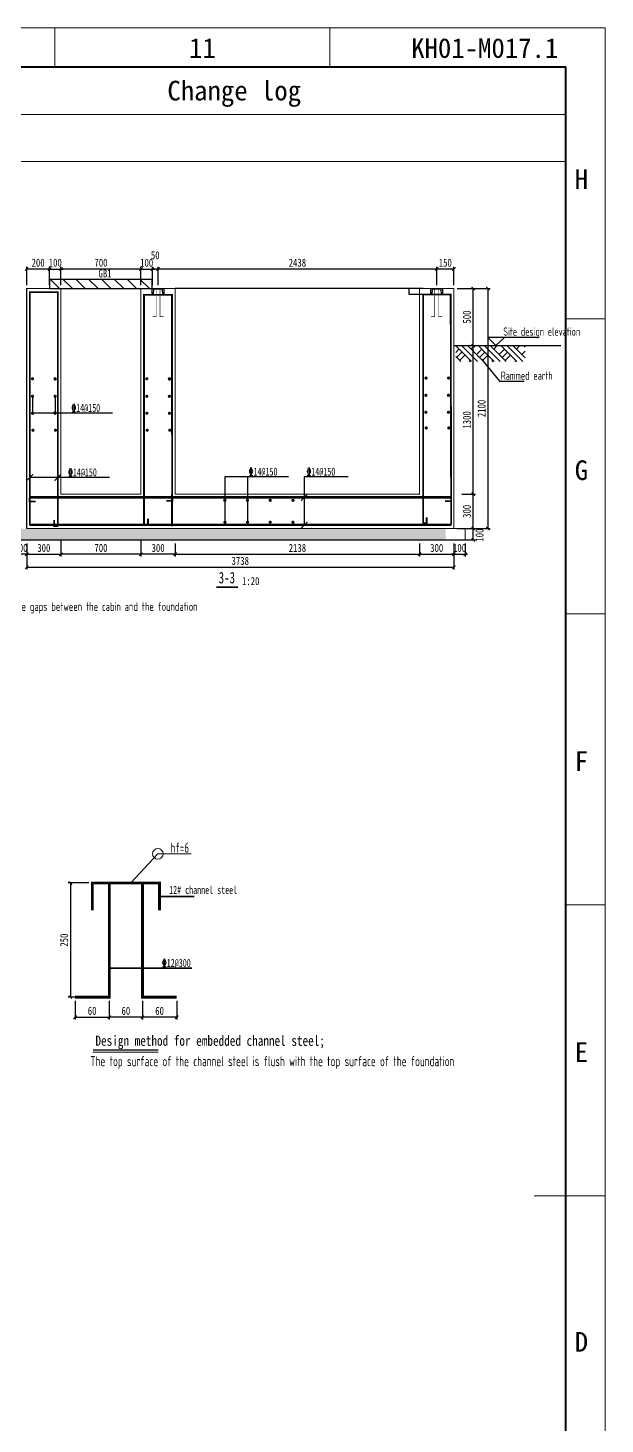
# Model space of a CAD drawing. Header units: millimetres. Extents: x 32496 to 166256, y 3504 to 23939.
# Drawn here: x 114146 to 119196, y 11725 to 23939 of the extents above; entities that cross this region are included whole.
import ezdxf
from ezdxf.enums import TextEntityAlignment as Align

# ---------------------------------------------------------------- set-up
doc = ezdxf.new("R2010")
doc.units = ezdxf.units.MM
doc.header["$PDSIZE"] = -5
doc.layers.get('0').update_dxf_attribs({"lineweight": 35})
doc.layers.get('Defpoints').update_dxf_attribs({"lineweight": 18})
for name, color, linetype, lineweight in [('01', 7, 'Continuous', 35), ('_0', 7, 'Continuous', 20), ('FORM', 7, 'Continuous', 18), ('Text', 7, 'Continuous', 15), ('尺寸标注', 7, 'Continuous', 18)]:
    doc.layers.add(name, color=color, linetype=linetype, lineweight=lineweight)
for name, color, linetype in [('PUB_DIM', 3, 'Continuous'), ('PUB_TEXT', 7, 'Continuous'), ('SIGN', 7, 'Continuous'), ('图名', 253, 'Continuous')]:
    doc.layers.add(name, color=color, linetype=linetype)
doc.styles.add('HZ', font='', dxfattribs={"width": 0.7})
doc.styles.add('HZ5(标注-说明)', font='tssdeng.shx', dxfattribs={"width": 0.7, "bigfont": 'tssdchn.shx'})
doc.styles.add('KEHUA', font='仿宋_GB2312.ttf')
doc.styles.add('TSSD_Dimension', font='tssdeng.shx', dxfattribs={"width": 0.7, "bigfont": 'hztxt.shx'})
doc.styles.add('新宋体样式', font='simsun.ttc', dxfattribs={"width": 0.8})
doc.styles.add('汉字', font='simsun.ttc', dxfattribs={"width": 0.7})
doc.styles.get('HZ').set_extended_font_data('宋体')
doc.dimstyles.new('1', dxfattribs={"dimscale": 20, "dimtxt": 3.5, "dimasz": 1, "dimexe": 1, "dimexo": 1.5, "dimgap": 1, "dimtad": 1, "dimdec": 0, "dimzin": 0, "dimdsep": 46, "dimtxsty": '汉字', "dimblk": 'ARCHTICK', "dimcen": 0.09, "dimclrd": 3, "dimclre": 3, "dimclrt": 256, "dimadec": 0, "dimazin": 0, "dimtfac": 1, "dimtdec": 0, "dimtix": 1, "dimtmove": 2, "dimatfit": 2, "dimfxl": 1, "dimtolj": 1, "dimtzin": 0, "dimarcsym": 0})
doc.dimstyles.new('20', dxfattribs={"dimtxt": 3.5, "dimasz": 1, "dimexe": 1, "dimexo": 1, "dimgap": 1, "dimtad": 1, "dimdec": 0, "dimlfac": 20, "dimzin": 0, "dimdsep": 46, "dimtxsty": 'TSSD_Dimension', "dimblk": 'ARCHTICK', "dimcen": 0.09, "dimclrd": 3, "dimclre": 3, "dimclrt": 7, "dimadec": 0, "dimazin": 0, "dimtfac": 1, "dimtdec": 0, "dimtix": 1, "dimtmove": 2, "dimatfit": 2, "dimfxl": 1, "dimtolj": 1, "dimtzin": 0, "dimarcsym": 0})

# ---------------------------------------------------------------- blocks, each defined once
blk = doc.blocks.new('KH01-M017S_1_46')
at = {"layer": 'FORM', "color": 4}
for p, q in [((350, 297), (350, 292)), ((385, 297), (385, 292)), ((420, 260), (415, 260)), ((420, 222.5), (415, 222.5)), ((420, 185.5), (415, 185.5)), ((420, 148.5), (411, 148.5))]:
    blk.add_line(p, q, dxfattribs=at)
at = {"layer": 'FORM', "color": 8}
for p, q in [((415, 286), (315, 286)), ((415, 280), (315, 280))]:
    blk.add_line(p, q, dxfattribs=at)
at = {"layer": 'FORM', "color": 6}
blk.add_lwpolyline([(0, 297), (420, 297), (420, 0), (0, 0)], close=True, dxfattribs=at)
at = {"layer": 'FORM', "color": 8, "lineweight": 40}
blk.add_lwpolyline([(5, 5), (415, 5), (415, 292), (5, 292)], close=True, dxfattribs=at)
at = {"layer": 'FORM', "color": 4, "style": 'KEHUA'}
for s, p in [('11', (367.09, 293.19)), ('KH01-M017.1', (395.34, 293.19)), ('H', (416.14, 276.52)), ('G', (416.14, 239.52)), ('F', (416.14, 202.52)), ('E', (416.14, 165.52)), ('D', (416.14, 128.69))]:
    blk.add_text(s, height=2.5, dxfattribs=at).set_placement(p)
at = {"layer": 'FORM', "color": 8, "style": 'KEHUA'}
blk.add_text('Change log', height=2.5, dxfattribs=at).set_placement((364.33, 287.78))
at = {"layer": 'FORM', "color": 4, "style": 'KEHUA'}
for tag, p in [('设计者', (369.07, 43.93)), ('工程名称', (299.91, 37.59)), ('审核者', (369.07, 37.93)), ('标准化', (369.07, 31.93)), ('批准者', (369.07, 25.93))]:
    blk.add_attdef(tag, text='', height=2.5, dxfattribs=at).set_placement(p, align=Align.MIDDLE_LEFT)
for tag, p in [('图纸名称', (299.91, 30.82)), ('产品型号', (299.91, 24.82)), ('版本', (299.91, 18.64)), ('页码', (299.91, 12.64))]:
    blk.add_attdef(tag, p, '', height=2.5, dxfattribs=at)
blk = doc.blocks.new('_ArchTick')
at = {"color": 0, "linetype": 'ByBlock'}
blk.add_lwpolyline([(-0.71, -0.71, 0.5, 0.5, 0), (0.71, 0.71, 0.5, 0.5, 0)], format="xyseb", dxfattribs=at)
blk = doc.blocks.new('*D5729')
at = {"color": 3, "lineweight": -2}
for p, q in [((114035, 19430), (114035, 19315)), ((114135, 19430), (114135, 19315)), ((114035, 19335), (114015, 19335)), ((114135, 19335), (114035, 19335)), ((114135, 19335), (114155, 19335))]:
    blk.add_line(p, q, dxfattribs=at)
at = {"layer": 'Defpoints', "color": 0}
for p in [(114035, 19460), (114135, 19460), (114035, 19335)]:
    blk.add_point(p, dxfattribs=at)
at = {"color": 3, "linetype": 'ByBlock', "lineweight": -2, "xscale": 20, "yscale": 20, "zscale": 20}
blk.add_blockref('_ArchTick', (114035, 19335), dxfattribs=at)
at = {"color": 3, "linetype": 'ByBlock', "lineweight": -2, "xscale": 20, "yscale": 20, "zscale": 20, "rotation": 180}
blk.add_blockref('_ArchTick', (114135, 19335), dxfattribs=at)
at = {"insert": (114085, 19390), "char_height": 70, "attachment_point": 5, "style": '新宋体样式'}
blk.add_mtext('\\A1;100', dxfattribs=at)
blk = doc.blocks.new('*D5730')
at = {"color": 3, "lineweight": -2}
for p, q in [((114135, 19430), (114135, 19315)), ((114435, 19451), (114435, 19315)), ((114135, 19335), (114435, 19335))]:
    blk.add_line(p, q, dxfattribs=at)
at = {"layer": 'Defpoints', "color": 0}
for p in [(114135, 19460), (114435, 19481), (114435, 19335)]:
    blk.add_point(p, dxfattribs=at)
at = {"color": 3, "linetype": 'ByBlock', "lineweight": -2, "xscale": 20, "yscale": 20, "zscale": 20, "rotation": 180}
blk.add_blockref('_ArchTick', (114135, 19335), dxfattribs=at)
at = {"color": 3, "linetype": 'ByBlock', "lineweight": -2, "xscale": 20, "yscale": 20, "zscale": 20}
blk.add_blockref('_ArchTick', (114435, 19335), dxfattribs=at)
at = {"insert": (114285, 19390), "char_height": 70, "attachment_point": 5, "style": '新宋体样式'}
blk.add_mtext('\\A1;300', dxfattribs=at)
blk = doc.blocks.new('*D5731')
at = {"color": 3, "lineweight": -2}
for p, q in [((114435, 19430), (114435, 19315)), ((115135, 19430), (115135, 19315)), ((115135, 19335), (114435, 19335))]:
    blk.add_line(p, q, dxfattribs=at)
at = {"layer": 'Defpoints', "color": 0}
for p in [(114435, 19460), (115135, 19460), (114435, 19335)]:
    blk.add_point(p, dxfattribs=at)
at = {"color": 3, "linetype": 'ByBlock', "lineweight": -2, "xscale": 20, "yscale": 20, "zscale": 20, "rotation": 180}
blk.add_blockref('_ArchTick', (114435, 19335), dxfattribs=at)
at = {"color": 3, "linetype": 'ByBlock', "lineweight": -2, "xscale": 20, "yscale": 20, "zscale": 20}
blk.add_blockref('_ArchTick', (115135, 19335), dxfattribs=at)
at = {"insert": (114785, 19390), "char_height": 70, "attachment_point": 5, "style": '新宋体样式'}
blk.add_mtext('\\A1;700', dxfattribs=at)
blk = doc.blocks.new('*D5732')
at = {"color": 3, "lineweight": -2}
for p, q in [((115135, 19451), (115135, 19315)), ((115435, 19430), (115435, 19315)), ((115435, 19335), (115135, 19335))]:
    blk.add_line(p, q, dxfattribs=at)
at = {"layer": 'Defpoints', "color": 0}
for p in [(115135, 19481), (115435, 19460), (115135, 19335)]:
    blk.add_point(p, dxfattribs=at)
at = {"color": 3, "linetype": 'ByBlock', "lineweight": -2, "xscale": 20, "yscale": 20, "zscale": 20, "rotation": 180}
blk.add_blockref('_ArchTick', (115135, 19335), dxfattribs=at)
at = {"color": 3, "linetype": 'ByBlock', "lineweight": -2, "xscale": 20, "yscale": 20, "zscale": 20}
blk.add_blockref('_ArchTick', (115435, 19335), dxfattribs=at)
at = {"insert": (115285, 19390), "char_height": 70, "attachment_point": 5, "style": '新宋体样式'}
blk.add_mtext('\\A1;300', dxfattribs=at)
blk = doc.blocks.new('*D5733')
at = {"color": 3, "lineweight": -2}
for p, q in [((115435, 19430), (115435, 19315)), ((117573, 19430), (117573, 19315)), ((115435, 19335), (117573, 19335))]:
    blk.add_line(p, q, dxfattribs=at)
at = {"layer": 'Defpoints', "color": 0}
for p in [(115435, 19460), (117573, 19460), (117573, 19335)]:
    blk.add_point(p, dxfattribs=at)
at = {"color": 3, "linetype": 'ByBlock', "lineweight": -2, "xscale": 20, "yscale": 20, "zscale": 20, "rotation": 180}
blk.add_blockref('_ArchTick', (115435, 19335), dxfattribs=at)
at = {"color": 3, "linetype": 'ByBlock', "lineweight": -2, "xscale": 20, "yscale": 20, "zscale": 20}
blk.add_blockref('_ArchTick', (117573, 19335), dxfattribs=at)
at = {"insert": (116504, 19390), "char_height": 70, "attachment_point": 5, "style": '新宋体样式'}
blk.add_mtext('\\A1;2138', dxfattribs=at)
blk = doc.blocks.new('*D5734')
at = {"color": 3, "lineweight": -2}
for p, q in [((117573, 19430), (117573, 19315)), ((117873, 19430), (117873, 19315)), ((117573, 19335), (117873, 19335))]:
    blk.add_line(p, q, dxfattribs=at)
at = {"layer": 'Defpoints', "color": 0}
for p in [(117573, 19460), (117873, 19460), (117873, 19335)]:
    blk.add_point(p, dxfattribs=at)
at = {"color": 3, "linetype": 'ByBlock', "lineweight": -2, "xscale": 20, "yscale": 20, "zscale": 20, "rotation": 180}
blk.add_blockref('_ArchTick', (117573, 19335), dxfattribs=at)
at = {"color": 3, "linetype": 'ByBlock', "lineweight": -2, "xscale": 20, "yscale": 20, "zscale": 20}
blk.add_blockref('_ArchTick', (117873, 19335), dxfattribs=at)
at = {"insert": (117723, 19390), "char_height": 70, "attachment_point": 5, "style": '新宋体样式'}
blk.add_mtext('\\A1;300', dxfattribs=at)
blk = doc.blocks.new('*D5735')
at = {"color": 3, "lineweight": -2}
for p, q in [((117873, 19430), (117873, 19315)), ((117973, 19430), (117973, 19315)), ((117873, 19335), (117853, 19335)), ((117873, 19335), (117973, 19335)), ((117973, 19335), (117993, 19335))]:
    blk.add_line(p, q, dxfattribs=at)
at = {"layer": 'Defpoints', "color": 0}
for p in [(117873, 19460), (117973, 19460), (117973, 19335)]:
    blk.add_point(p, dxfattribs=at)
at = {"color": 3, "linetype": 'ByBlock', "lineweight": -2, "xscale": 20, "yscale": 20, "zscale": 20}
blk.add_blockref('_ArchTick', (117873, 19335), dxfattribs=at)
at = {"color": 3, "linetype": 'ByBlock', "lineweight": -2, "xscale": 20, "yscale": 20, "zscale": 20, "rotation": 180}
blk.add_blockref('_ArchTick', (117973, 19335), dxfattribs=at)
at = {"insert": (117923, 19390), "char_height": 70, "attachment_point": 5, "style": '新宋体样式'}
blk.add_mtext('\\A1;100', dxfattribs=at)
blk = doc.blocks.new('*D5736')
at = {"color": 3, "lineweight": -2}
for p, q in [((114135, 19430), (114135, 19202)), ((117873, 19430), (117873, 19202)), ((114135, 19222), (117873, 19222))]:
    blk.add_line(p, q, dxfattribs=at)
at = {"layer": 'Defpoints', "color": 0}
for p in [(114135, 19460), (117873, 19460), (117873, 19222)]:
    blk.add_point(p, dxfattribs=at)
at = {"color": 3, "linetype": 'ByBlock', "lineweight": -2, "xscale": 20, "yscale": 20, "zscale": 20, "rotation": 180}
blk.add_blockref('_ArchTick', (114135, 19222), dxfattribs=at)
at = {"color": 3, "linetype": 'ByBlock', "lineweight": -2, "xscale": 20, "yscale": 20, "zscale": 20}
blk.add_blockref('_ArchTick', (117873, 19222), dxfattribs=at)
at = {"insert": (116004, 19277), "char_height": 70, "attachment_point": 5, "style": '新宋体样式'}
blk.add_mtext('\\A1;3738', dxfattribs=at)
blk = doc.blocks.new('*D5737')
at = {"color": 3, "lineweight": -2}
for p, q in [((117943, 19560), (118062, 19560)), ((118042, 19460), (118042, 19560)), ((117943, 19460), (118062, 19460))]:
    blk.add_line(p, q, dxfattribs=at)
at = {"layer": 'Defpoints', "color": 0}
for p in [(117913, 19560), (118042, 19560), (117913, 19460)]:
    blk.add_point(p, dxfattribs=at)
at = {"color": 3, "linetype": 'ByBlock', "lineweight": -2, "xscale": 20, "yscale": 20, "zscale": 20}
for p, rotation in [((118042, 19560), 90), ((118042, 19460), 270)]:
    blk.add_blockref('_ArchTick', p, dxfattribs=dict(at, rotation=rotation))
at = {"insert": (118098, 19502), "char_height": 70, "attachment_point": 5, "rotation": 90, "style": '新宋体样式'}
blk.add_mtext('\\A1;100', dxfattribs=at)
blk = doc.blocks.new('*D5738')
at = {"color": 3, "lineweight": -2}
for p, q in [((117943, 19860), (118062, 19860)), ((118042, 19560), (118042, 19860)), ((117943, 19560), (118062, 19560))]:
    blk.add_line(p, q, dxfattribs=at)
at = {"layer": 'Defpoints', "color": 0}
for p in [(117913, 19860), (118042, 19860), (117913, 19560)]:
    blk.add_point(p, dxfattribs=at)
at = {"color": 3, "linetype": 'ByBlock', "lineweight": -2, "xscale": 20, "yscale": 20, "zscale": 20}
for p, rotation in [((118042, 19860), 90), ((118042, 19560), 270)]:
    blk.add_blockref('_ArchTick', p, dxfattribs=dict(at, rotation=rotation))
at = {"insert": (117987, 19710), "char_height": 70, "attachment_point": 5, "rotation": 90, "style": '新宋体样式'}
blk.add_mtext('\\A1;300', dxfattribs=at)
blk = doc.blocks.new('*D5739')
at = {"color": 3, "lineweight": -2}
for p, q in [((117943, 21160), (118062, 21160)), ((118042, 19860), (118042, 21160)), ((117943, 19860), (118062, 19860))]:
    blk.add_line(p, q, dxfattribs=at)
at = {"layer": 'Defpoints', "color": 0}
for p in [(117913, 21160), (118042, 21160), (117913, 19860)]:
    blk.add_point(p, dxfattribs=at)
at = {"color": 3, "linetype": 'ByBlock', "lineweight": -2, "xscale": 20, "yscale": 20, "zscale": 20}
for p, rotation in [((118042, 21160), 90), ((118042, 19860), 270)]:
    blk.add_blockref('_ArchTick', p, dxfattribs=dict(at, rotation=rotation))
at = {"insert": (117987, 20510), "char_height": 70, "attachment_point": 5, "rotation": 90, "style": '新宋体样式'}
blk.add_mtext('\\A1;1300', dxfattribs=at)
blk = doc.blocks.new('*D5740')
at = {"color": 3, "lineweight": -2}
for p, q in [((117943, 21660), (118062, 21660)), ((118042, 21160), (118042, 21660)), ((117943, 21160), (118062, 21160))]:
    blk.add_line(p, q, dxfattribs=at)
at = {"layer": 'Defpoints', "color": 0}
for p in [(117913, 21660), (118042, 21660), (117913, 21160)]:
    blk.add_point(p, dxfattribs=at)
at = {"color": 3, "linetype": 'ByBlock', "lineweight": -2, "xscale": 20, "yscale": 20, "zscale": 20}
for p, rotation in [((118042, 21660), 90), ((118042, 21160), 270)]:
    blk.add_blockref('_ArchTick', p, dxfattribs=dict(at, rotation=rotation))
at = {"insert": (117987, 21410), "char_height": 70, "attachment_point": 5, "rotation": 90, "style": '新宋体样式'}
blk.add_mtext('\\A1;500', dxfattribs=at)
blk = doc.blocks.new('*D5745')
at = {"color": 3, "lineweight": -2}
for p, q in [((117723, 21690), (117723, 21850)), ((117873, 21830), (117723, 21830)), ((117873, 21690), (117873, 21850))]:
    blk.add_line(p, q, dxfattribs=at)
at = {"layer": 'Defpoints', "color": 0}
for p in [(117723, 21830), (117723, 21660), (117873, 21660)]:
    blk.add_point(p, dxfattribs=at)
at = {"color": 3, "linetype": 'ByBlock', "lineweight": -2, "xscale": 20, "yscale": 20, "zscale": 20, "rotation": 180}
blk.add_blockref('_ArchTick', (117723, 21830), dxfattribs=at)
at = {"color": 3, "linetype": 'ByBlock', "lineweight": -2, "xscale": 20, "yscale": 20, "zscale": 20}
blk.add_blockref('_ArchTick', (117873, 21830), dxfattribs=at)
at = {"insert": (117798, 21885), "char_height": 70, "attachment_point": 5, "style": '新宋体样式'}
blk.add_mtext('\\A1;150', dxfattribs=at)
blk = doc.blocks.new('*D5746')
at = {"color": 3, "lineweight": -2}
for p, q in [((115285, 21690), (115285, 21850)), ((117723, 21830), (115285, 21830)), ((117723, 21690), (117723, 21850))]:
    blk.add_line(p, q, dxfattribs=at)
at = {"layer": 'Defpoints', "color": 0}
for p in [(115285, 21830), (115285, 21660), (117723, 21660)]:
    blk.add_point(p, dxfattribs=at)
at = {"color": 3, "linetype": 'ByBlock', "lineweight": -2, "xscale": 20, "yscale": 20, "zscale": 20, "rotation": 180}
blk.add_blockref('_ArchTick', (115285, 21830), dxfattribs=at)
at = {"color": 3, "linetype": 'ByBlock', "lineweight": -2, "xscale": 20, "yscale": 20, "zscale": 20}
blk.add_blockref('_ArchTick', (117723, 21830), dxfattribs=at)
at = {"insert": (116504, 21885), "char_height": 70, "attachment_point": 5, "style": '新宋体样式'}
blk.add_mtext('\\A1;2438', dxfattribs=at)
blk = doc.blocks.new('*D5747')
at = {"color": 3, "lineweight": -2}
for p, q in [((115235, 21690), (115235, 21850)), ((115285, 21830), (115235, 21830)), ((115285, 21690), (115285, 21850))]:
    blk.add_line(p, q, dxfattribs=at)
at = {"layer": 'Defpoints', "color": 0}
for p in [(115235, 21830), (115235, 21660), (115285, 21660)]:
    blk.add_point(p, dxfattribs=at)
at = {"color": 3, "linetype": 'ByBlock', "lineweight": -2, "xscale": 20, "yscale": 20, "zscale": 20, "rotation": 180}
blk.add_blockref('_ArchTick', (115235, 21830), dxfattribs=at)
at = {"color": 3, "linetype": 'ByBlock', "lineweight": -2, "xscale": 20, "yscale": 20, "zscale": 20}
blk.add_blockref('_ArchTick', (115285, 21830), dxfattribs=at)
at = {"insert": (115260, 21950), "char_height": 70, "attachment_point": 5, "style": '新宋体样式'}
blk.add_mtext('\\A1;50', dxfattribs=at)
blk = doc.blocks.new('*D5748')
at = {"color": 3, "lineweight": -2}
for p, q in [((114435, 21690), (114435, 21850)), ((115135, 21830), (114435, 21830)), ((115135, 21690), (115135, 21850))]:
    blk.add_line(p, q, dxfattribs=at)
at = {"layer": 'Defpoints', "color": 0}
for p in [(114435, 21830), (114435, 21660), (115135, 21660)]:
    blk.add_point(p, dxfattribs=at)
at = {"color": 3, "linetype": 'ByBlock', "lineweight": -2, "xscale": 20, "yscale": 20, "zscale": 20, "rotation": 180}
blk.add_blockref('_ArchTick', (114435, 21830), dxfattribs=at)
at = {"color": 3, "linetype": 'ByBlock', "lineweight": -2, "xscale": 20, "yscale": 20, "zscale": 20}
blk.add_blockref('_ArchTick', (115135, 21830), dxfattribs=at)
at = {"insert": (114785, 21885), "char_height": 70, "attachment_point": 5, "style": '新宋体样式'}
blk.add_mtext('\\A1;700', dxfattribs=at)
blk = doc.blocks.new('*D5749')
at = {"color": 3, "lineweight": -2}
for p, q in [((114135, 21690), (114135, 21850)), ((114335, 21830), (114135, 21830)), ((114335, 21690), (114335, 21850))]:
    blk.add_line(p, q, dxfattribs=at)
at = {"layer": 'Defpoints', "color": 0}
for p in [(114135, 21830), (114135, 21660), (114335, 21660)]:
    blk.add_point(p, dxfattribs=at)
at = {"color": 3, "linetype": 'ByBlock', "lineweight": -2, "xscale": 20, "yscale": 20, "zscale": 20, "rotation": 180}
blk.add_blockref('_ArchTick', (114135, 21830), dxfattribs=at)
at = {"color": 3, "linetype": 'ByBlock', "lineweight": -2, "xscale": 20, "yscale": 20, "zscale": 20}
blk.add_blockref('_ArchTick', (114335, 21830), dxfattribs=at)
at = {"insert": (114235, 21885), "char_height": 70, "attachment_point": 5, "style": '新宋体样式'}
blk.add_mtext('\\A1;200', dxfattribs=at)
blk = doc.blocks.new('*D5751')
at = {"color": 3, "lineweight": -2}
for p, q in [((117903, 21660), (118191, 21660)), ((118171, 21660), (118171, 19560)), ((117903, 19560), (118191, 19560))]:
    blk.add_line(p, q, dxfattribs=at)
at = {"layer": 'Defpoints', "color": 0}
for p in [(117873, 21660), (117873, 19560), (118171, 19560)]:
    blk.add_point(p, dxfattribs=at)
at = {"color": 3, "linetype": 'ByBlock', "lineweight": -2, "xscale": 20, "yscale": 20, "zscale": 20}
for p, rotation in [((118171, 21660), 90), ((118171, 19560), 270)]:
    blk.add_blockref('_ArchTick', p, dxfattribs=dict(at, rotation=rotation))
at = {"insert": (118116, 20610), "char_height": 70, "attachment_point": 5, "rotation": 90, "style": '新宋体样式'}
blk.add_mtext('\\A1;2100', dxfattribs=at)
blk = doc.blocks.new('*D5752')
at = {"color": 3, "lineweight": -2}
for p, q in [((114335, 21830), (114315, 21830)), ((114335, 21690), (114335, 21850)), ((114335, 21830), (114435, 21830)), ((114435, 21690), (114435, 21850)), ((114435, 21830), (114455, 21830))]:
    blk.add_line(p, q, dxfattribs=at)
at = {"layer": 'Defpoints', "color": 0}
for p in [(114435, 21830), (114335, 21660), (114435, 21660)]:
    blk.add_point(p, dxfattribs=at)
at = {"color": 3, "linetype": 'ByBlock', "lineweight": -2, "xscale": 20, "yscale": 20, "zscale": 20}
blk.add_blockref('_ArchTick', (114335, 21830), dxfattribs=at)
at = {"color": 3, "linetype": 'ByBlock', "lineweight": -2, "xscale": 20, "yscale": 20, "zscale": 20, "rotation": 180}
blk.add_blockref('_ArchTick', (114435, 21830), dxfattribs=at)
at = {"insert": (114385, 21885), "char_height": 70, "attachment_point": 5, "style": '新宋体样式'}
blk.add_mtext('\\A1;100', dxfattribs=at)
blk = doc.blocks.new('*D5753')
at = {"color": 3, "lineweight": -2}
for p, q in [((115135, 21830), (115115, 21830)), ((115135, 21690), (115135, 21850)), ((115135, 21830), (115235, 21830)), ((115235, 21690), (115235, 21850)), ((115235, 21830), (115255, 21830))]:
    blk.add_line(p, q, dxfattribs=at)
at = {"layer": 'Defpoints', "color": 0}
for p in [(115235, 21830), (115135, 21660), (115235, 21660)]:
    blk.add_point(p, dxfattribs=at)
at = {"color": 3, "linetype": 'ByBlock', "lineweight": -2, "xscale": 20, "yscale": 20, "zscale": 20}
blk.add_blockref('_ArchTick', (115135, 21830), dxfattribs=at)
at = {"color": 3, "linetype": 'ByBlock', "lineweight": -2, "xscale": 20, "yscale": 20, "zscale": 20, "rotation": 180}
blk.add_blockref('_ArchTick', (115235, 21830), dxfattribs=at)
at = {"insert": (115185, 21885), "char_height": 70, "attachment_point": 5, "style": '新宋体样式'}
blk.add_mtext('\\A1;100', dxfattribs=at)
blk = doc.blocks.new('*D5778')
at = {"color": 3, "lineweight": -2}
for p, q in [((117604, 21660), (117482, 21660)), ((117483, 21607), (117483, 21660)), ((117604, 21607), (117482, 21607))]:
    blk.add_line(p, q, dxfattribs=at)
at = {"layer": 'Defpoints', "color": 0}
for p in [(117483, 21660), (117605, 21660), (117605, 21607)]:
    blk.add_point(p, dxfattribs=at)
at = {"color": 3, "linetype": 'ByBlock', "lineweight": -2}
for p, rotation in [((117483, 21660), 90), ((117483, 21607), 270)]:
    blk.add_blockref('_ArchTick', p, dxfattribs=dict(at, rotation=rotation))
at = {"color": 7, "insert": (117481, 21634), "char_height": 3.5, "attachment_point": 5, "rotation": 90, "style": '新宋体样式'}
blk.add_mtext('\\A1;60', dxfattribs=at)
blk = doc.blocks.new('*D5803')
at = {"layer": '01', "color": 3, "lineweight": -2}
for p, q in [((114679, 16459), (114498, 16459)), ((114518, 16459), (114518, 15459)), ((114679, 15459), (114498, 15459))]:
    blk.add_line(p, q, dxfattribs=at)
at = {"layer": 'Defpoints', "color": 0}
for p in [(114709, 16459), (114518, 15459), (114709, 15459)]:
    blk.add_point(p, dxfattribs=at)
at = {"layer": '01', "color": 3, "linetype": 'ByBlock', "lineweight": -2, "xscale": 20, "yscale": 20, "zscale": 20}
for p, rotation in [((114518, 16459), 90), ((114518, 15459), 270)]:
    blk.add_blockref('_ArchTick', p, dxfattribs=dict(at, rotation=rotation))
at = {"layer": '01', "insert": (114463, 15959), "char_height": 70, "attachment_point": 5, "rotation": 90, "style": '新宋体样式'}
blk.add_mtext('\\A1;250', dxfattribs=at)
blk = doc.blocks.new('*D5804')
at = {"layer": '01', "color": 3, "lineweight": -2}
for p, q in [((114558, 15429), (114558, 15265)), ((114858, 15429), (114858, 15265)), ((114558, 15285), (114858, 15285))]:
    blk.add_line(p, q, dxfattribs=at)
at = {"layer": 'Defpoints', "color": 0}
for p in [(114558, 15459), (114858, 15459), (114858, 15285)]:
    blk.add_point(p, dxfattribs=at)
at = {"layer": '01', "color": 3, "linetype": 'ByBlock', "lineweight": -2, "xscale": 20, "yscale": 20, "zscale": 20, "rotation": 180}
blk.add_blockref('_ArchTick', (114558, 15285), dxfattribs=at)
at = {"layer": '01', "color": 3, "linetype": 'ByBlock', "lineweight": -2, "xscale": 20, "yscale": 20, "zscale": 20}
blk.add_blockref('_ArchTick', (114858, 15285), dxfattribs=at)
at = {"layer": '01', "insert": (114708, 15340), "char_height": 70, "attachment_point": 5, "style": '新宋体样式'}
blk.add_mtext('\\A1;60', dxfattribs=at)
blk = doc.blocks.new('*D5805')
at = {"layer": '01', "color": 3, "lineweight": -2}
for p, q in [((115148, 15429), (115148, 15265)), ((115448, 15429), (115448, 15265)), ((115448, 15285), (115148, 15285))]:
    blk.add_line(p, q, dxfattribs=at)
at = {"layer": 'Defpoints', "color": 0}
for p in [(115148, 15459), (115448, 15459), (115148, 15285)]:
    blk.add_point(p, dxfattribs=at)
at = {"layer": '01', "color": 3, "linetype": 'ByBlock', "lineweight": -2, "xscale": 20, "yscale": 20, "zscale": 20, "rotation": 180}
blk.add_blockref('_ArchTick', (115148, 15285), dxfattribs=at)
at = {"layer": '01', "color": 3, "linetype": 'ByBlock', "lineweight": -2, "xscale": 20, "yscale": 20, "zscale": 20}
blk.add_blockref('_ArchTick', (115448, 15285), dxfattribs=at)
at = {"layer": '01', "insert": (115298, 15340), "char_height": 70, "attachment_point": 5, "style": '新宋体样式'}
blk.add_mtext('\\A1;60', dxfattribs=at)
blk = doc.blocks.new('*D5806')
at = {"layer": '01', "color": 3, "lineweight": -2}
for p, q in [((114858, 15429), (114858, 15265)), ((115148, 15429), (115148, 15265)), ((115148, 15285), (114858, 15285))]:
    blk.add_line(p, q, dxfattribs=at)
at = {"layer": 'Defpoints', "color": 0}
for p in [(114858, 15459), (115148, 15459), (114858, 15285)]:
    blk.add_point(p, dxfattribs=at)
at = {"layer": '01', "color": 3, "linetype": 'ByBlock', "lineweight": -2, "xscale": 20, "yscale": 20, "zscale": 20, "rotation": 180}
blk.add_blockref('_ArchTick', (114858, 15285), dxfattribs=at)
at = {"layer": '01', "color": 3, "linetype": 'ByBlock', "lineweight": -2, "xscale": 20, "yscale": 20, "zscale": 20}
blk.add_blockref('_ArchTick', (115148, 15285), dxfattribs=at)
at = {"layer": '01', "insert": (115003, 15340), "char_height": 70, "attachment_point": 5, "style": '新宋体样式'}
blk.add_mtext('\\A1;60', dxfattribs=at)

msp = doc.modelspace()

# ---------------------------------------------------------------- hatches: boundary and pattern name
at = {"lineweight": -2}
h = msp.add_hatch(dxfattribs=at)
h.set_pattern_fill('ANSI31', color=256, scale=50, style=0)
h.set_pattern_definition([(135, (990360.99, -41901.53), (56.126601, 56.126601), [])])
h.paths.add_polyline_path([(115234.519, 21739.748), (114334.519, 21739.748), (114334.519, 21659.748), (115234.519, 21659.748)])
h = msp.add_hatch()
h.set_pattern_fill('夯实土壤', color=256, scale=25, style=0)
h.set_pattern_definition([(135, (219159.68, 28480.87), (99.3485, 99.3485), []), (135, (219107.18, 28480.87), (99.3485, 99.3485), []), (135, (219054.68, 28480.87), (99.3485, 99.3485), []), (45, (219159.68, 28480.87), (99.3485, -99.3485), [66.25, -74.25]), (45, (219133.43, 28507.12), (99.3485, -99.3485), [66.25, -74.25]), (45, (219107.18, 28533.37), (99.3485, -99.3485), [66.25, -74.25])])
h.paths.add_polyline_path([(118497.145, 21159.748), (117890.065, 21159.748), (117890.065, 21020.613), (118497.145, 21020.613)])
for points in [[(117644.005, 20876.027, 1), (117615.227, 20876.027, 1)], [(117841.244, 20876.027, 1), (117812.466, 20876.027, 1)], [(114200.585, 20870.108, 1), (114171.807, 20870.108, 1)], [(114397.825, 20870.108, 1), (114369.047, 20870.108, 1)], [(114399.374, 20867.415, 1), (114370.596, 20867.415, 1)], [(115200.585, 20870.108, 1), (115171.807, 20870.108, 1)], [(115397.825, 20870.108, 1), (115369.047, 20870.108, 1)], [(115399.374, 20867.415, 1), (115370.596, 20867.415, 1)], [(114172.135, 20716.709, -1), (114200.913, 20716.709, -1)], [(114369.375, 20716.709, -1), (114398.153, 20716.709, -1)], [(115172.135, 20716.709, -1), (115200.913, 20716.709, -1)], [(115369.375, 20716.709, -1), (115398.153, 20716.709, -1)], [(117614.006, 20725.32, -1), (117642.784, 20725.32, -1)], [(117811.246, 20725.32, -1), (117840.024, 20725.32, -1)], [(114172.135, 20568.281, -1), (114200.913, 20568.281, -1)], [(114397.825, 20572.347, 1), (114369.047, 20572.347, 1)], [(114369.375, 20568.281, -1), (114398.153, 20568.281, -1)], [(115172.135, 20568.281, -1), (115200.913, 20568.281, -1)], [(115369.375, 20568.281, -1), (115398.153, 20568.281, -1)], [(117614.006, 20576.893, -1), (117642.784, 20576.893, -1)], [(117811.246, 20576.893, -1), (117840.024, 20576.893, -1)], [(114175.182, 20419.853, -1), (114203.96, 20419.853, -1)], [(114372.422, 20419.853, -1), (114401.2, 20419.853, -1)], [(115175.182, 20419.853, -1), (115203.96, 20419.853, -1)], [(115372.422, 20419.853, -1), (115401.2, 20419.853, -1)], [(117617.053, 20439.628, -1), (117645.831, 20439.628, -1)], [(117814.293, 20439.628, -1), (117843.071, 20439.628, -1)], [(115853.799, 19806.707, -1), (115882.577, 19806.707, -1)], [(115855.883, 19806.708, -1), (115884.661, 19806.708, -1)], [(116052.508, 19806.707, -1), (116081.286, 19806.707, -1)], [(116053.122, 19806.708, -1), (116081.9, 19806.708, -1)], [(116251.266, 19806.707, -1), (116280.044, 19806.707, -1)], [(116251.831, 19806.708, -1), (116280.609, 19806.708, -1)], [(116450.589, 19806.708, -1), (116479.367, 19806.708, -1)], [(115855.883, 19614.993, -1), (115884.661, 19614.993, -1)], [(116053.122, 19614.993, -1), (116081.9, 19614.993, -1)], [(116251.831, 19614.993, -1), (116280.609, 19614.993, -1)], [(116450.589, 19614.993, -1), (116479.367, 19614.993, -1)]]:
    msp.add_hatch(color=1).paths.add_polyline_path(points)
h = msp.add_hatch()
h.set_pattern_fill('AN33C', color=256, scale=200, style=0)
h.set_pattern_definition([(50, (-82801.19, -208936.01), (143.452037, -12.550427), [15, -165]), (355, (-82801.19, -208936.01), (-27.75027, 150.43843), [12, -132]), (100.4514, (-82789.24, -208937.05), (115.701876, 137.88791), [12.74804, -140.22842]), (46.1842, (-82801.19, -208896), (213.44821, -33.1038), [22.5, -247.5]), (96.6356, (-82783.4, -208898.77), (186.93254, 194.82357), [19.12206, -210.3426]), (351.1842, (-82801.2, -208896), (186.93239, 194.82372), [18, -198]), (21, (-82781.19, -208906.01), (119.38141, -80.52378), [15, -165]), (326, (-82781.19, -208906.01), (48.663066, 145.03001), [12, -132]), (71.4514, (-82771.24, -208912.72), (168.044526, 64.5061), [12.74804, -140.22842]), (37.5, (-82801.19, -208936.01), (2.431971, 66.578771), [0, -130.4, 0, -134, 0, -132.5]), (7.5, (-82801.19, -208936.01), (52.613907, 78.882342), [0, -76.4, 0, -127.4, 0, -50.5]), (327.5, (-82845.79, -208936.01), (106.764487, -4.510974), [0, -50, 0, -156, 0, -207]), (317.5, (-82865.79, -208936.01), (116.637234, 20.020996), [0, -65, 0, -103.6, 0, -147])])
h.paths.add_polyline_path([(114134.519, 19559.748), (114034.519, 19559.748), (114034.519, 19459.748), (117800.519, 19459.748), (117800.519, 19559.748), (117700.519, 19559.748)])

# ---------------------------------------------------------------- linework, layer by layer
for p, q in [((114334.519, 21739.748), (114334.519, 21659.748)), ((115134.519, 21659.748), (115234.519, 21659.748)), ((115234.519, 21659.748), (115234.519, 21739.748)), ((117572.519, 21659.748), (115434.519, 21659.748))]:
    msp.add_line(p, q, dxfattribs=at)
at = {"color": 0, "ltscale": 0.5}
for p, q in [((115296.268, 16340.835), (115599.759, 16340.835)), ((114858.132, 15713.335), (115578.848, 15713.335))]:
    msp.add_line(p, q, dxfattribs=at)
at = {"const_width": 10}
for points in [[(114434.519, 21659.748), (114134.519, 21659.748), (114134.519, 19559.748)], [(115134.519, 19859.748), (114434.519, 19859.748), (114434.519, 21659.748)], [(115434.519, 21659.748), (115134.519, 21659.748)], [(115134.519, 21659.748), (115134.519, 19859.748)], [(117572.519, 21659.748), (117572.519, 19859.748), (115434.519, 19859.748)], [(115434.519, 21659.748), (115434.519, 19859.748)], [(117872.519, 21659.748), (117572.519, 21659.748)], [(117872.519, 21659.748), (117872.519, 19559.748)], [(118809.885, 21159.748), (117872.519, 21159.748)], [(114190.236, 20034.149), (114134.341, 19978.254)], [(114435.153, 20034.091), (114379.258, 19978.195)], [(116591.179, 19859.059), (116535.283, 19803.164)], [(117872.519, 19559.748), (114134.519, 19559.748)], [(116591.179, 19617.988), (116535.283, 19562.093)], [(117872.519, 19559.748), (117972.519, 19559.748), (117972.519, 19459.748)], [(114034.519, 19459.748), (117972.519, 19459.748)]]:
    msp.add_lwpolyline(points, dxfattribs=at)
at = {"color": 1}
for points, const_width in [([(114407.412, 19959.648), (114407.046, 21628.113), (114161.991, 21628.113), (114162.288, 21598.253)], 15.939), ([(115268.053, 21652.748), (115268.053, 21412.509), (115236.081, 21412.509)], 5), ([(115300.985, 21652.748), (115300.985, 21412.509), (115332.956, 21412.509)], 5), ([(117706.053, 21652.748), (117706.053, 21412.509), (117674.081, 21412.509)], 5), ([(117738.985, 21652.748), (117738.985, 21412.509), (117770.956, 21412.509)], 5), ([(114162.288, 19959.748), (114162.288, 21598.253), (114162.288, 21598.253), (114162.288, 21598.253)], 15.939), ([(115407.412, 19959.648), (115407.046, 21603.914), (115161.991, 21603.914), (115162.288, 21598.253)], 15.939), ([(115162.288, 19959.748), (115162.288, 21598.253), (115162.288, 21598.253), (115162.288, 21598.253)], 15.939), ([(117848.894, 19965.54), (117845.311, 21607.441), (117604.648, 21607.441), (117604.648, 21590.382)], 15.939), ([(117604.648, 19965.776), (117604.648, 21590.382), (117604.648, 21590.382), (117604.648, 21590.382)], 15.939), ([(114162.288, 19588.538), (114162.288, 19959.748)], 15.939), ([(114407.046, 19580.503), (114407.412, 19959.648)], 15.939), ([(115162.288, 19588.538), (115162.288, 19959.748)], 15.939), ([(115407.046, 19580.503), (115407.412, 19959.648)], 15.939), ([(117604.648, 19604.75), (117604.648, 19965.776)], 15.939), ([(117849.704, 19594.457), (117848.894, 19965.54)], 15.939), ([(117849.704, 19835.528), (114160.007, 19835.528)], 15.939), ([(114160.007, 19829.608), (114160.007, 19795.739), (114212.803, 19795.739)], 15.939), ([(117849.704, 19829.608), (114160.007, 19829.608)], 15.939), ([(115409.336, 19835.528), (115409.336, 19801.658), (115356.54, 19801.658)], 15.939), ([(117849.178, 19832.568), (117849.178, 19798.699), (117796.381, 19798.699)], 15.939), ([(117600.664, 19604.75), (117634.533, 19604.75), (117634.533, 19657.547)], 15.939), ([(117849.704, 19594.457), (114161.999, 19594.457)], 15.939), ([(117849.704, 19588.538), (114161.999, 19588.538)], 15.939), ([(114409.788, 19580.503), (114375.918, 19580.503), (114375.918, 19633.299)], 15.939), ([(115162.288, 19594.457), (115196.158, 19594.457), (115196.158, 19647.253)], 15.939)]:
    msp.add_lwpolyline(points, dxfattribs=dict(at, const_width=const_width))
at = {"lineweight": -2}
msp.add_lwpolyline([(115234.519, 21739.748), (114334.519, 21739.748), (114334.519, 21659.748), (115234.519, 21659.748)], close=True, dxfattribs=at)
at = {"color": 4, "lineweight": -2}
for points in [[(115334.519, 21659.748), (115334.519, 21611.748), (115331.87, 21611.748, -0.385313586), (115327.69, 21615.53), (115324.734, 21645.094, 0.385313586), (115316.276, 21652.748), (115252.761, 21652.748, 0.385313586), (115244.303, 21645.094), (115241.347, 21615.53, -0.385313586), (115237.168, 21611.748), (115234.519, 21611.748), (115234.519, 21659.748), (115334.519, 21659.748)], [(117772.519, 21659.748), (117772.519, 21611.748), (117769.87, 21611.748, -0.385313586), (117765.69, 21615.53), (117762.734, 21645.094, 0.385313586), (117754.276, 21652.748), (117690.761, 21652.748, 0.385313586), (117682.303, 21645.094), (117679.347, 21615.53, -0.385313586), (117675.168, 21611.748), (117672.519, 21611.748), (117672.519, 21659.748), (117772.519, 21659.748)]]:
    msp.add_lwpolyline(points, format="xyb", dxfattribs=at)
at = {"ltscale": 10, "const_width": 25}
for points in [[(114858.132, 16459.335), (114858.132, 15459.335), (114558.132, 15459.335)], [(114709.115, 16219.335), (114709.115, 16459.335), (115296.768, 16459.335), (115296.768, 16219.335)], [(115147.75, 16459.335), (115147.75, 15459.335), (115447.75, 15459.335)]]:
    msp.add_lwpolyline(points, dxfattribs=at)
at = {"layer": '_0'}
for p, q in [((115046.768, 16459.335), (115282.725, 16713.892)), ((115282.725, 16713.892), (115573.768, 16713.892))]:
    msp.add_line(p, q, dxfattribs=at)
msp.add_circle((115282.725, 16713.892), 46.212, dxfattribs=at)
at = {"layer": 'PUB_DIM'}
for p, q in [((118107.599, 21159.748), (118557.402, 21159.748)), ((118241.168, 21159.748), (118166.168, 21234.748)), ((118166.168, 21234.748), (118620.168, 21234.748)), ((118241.168, 21159.748), (118320.168, 21234.748)), ((118114.902, 21042.308), (118273.551, 20849.482)), ((118273.551, 20849.482), (118489.213, 20849.482)), ((114186.85, 20719.795), (114186.85, 20568.21)), ((114383.82, 20721.461), (114383.82, 20569.436)), ((114885.823, 20569.436), (114186.85, 20569.436)), ((114860.956, 20006.143), (114162.354, 20006.143)), ((116425.161, 20012.378), (115869.55, 20012.378)), ((115869.55, 20012.378), (115869.55, 19613.681)), ((116067.667, 20012.378), (116067.667, 19614.247)), ((116947.636, 20012.379), (116563.23, 20012.379)), ((116563.231, 20012.378), (116563.231, 19590.041))]:
    msp.add_line(p, q, dxfattribs=at)
at = {"layer": '图名', "lineweight": -3, "const_width": 14}
msp.add_lwpolyline([(115985.308, 19047.593), (115795.845, 19047.593)], dxfattribs=at)
at = {"layer": '尺寸标注', "color": 3}
msp.add_line((115286.548, 14978.735), (114714.54, 14978.735), dxfattribs=at)
at = {"layer": '尺寸标注', "color": 3, "const_width": 11.25}
msp.add_lwpolyline([(115286.548, 14997.335), (114714.54, 14997.335)], dxfattribs=at)

# ---------------------------------------------------------------- block references
at = {"xscale": 68.80575516545142, "yscale": 68.80575516545137, "zscale": 68.80575516545137}
msp.add_blockref('KH01-M017S_1_46', (90298.079, 3504.033), dxfattribs=at)

# ---------------------------------------------------------------- texts
at = {"width": 0.7}
for s, height, style, p in [('\x8414@150', 70, '汉字', (114526.379, 20579.849)), ('\x8414@150', 70, '汉字', (114497.223, 20016.556)), ('\x8414@150', 70, '汉字', (116077.385, 20022.792)), ('\x8414@150', 70, '汉字', (116583.902, 20022.792)), ('hf=6', 87.5, 'HZ5(标注-说明)', (115393.727, 16723.334)), ('The top surface of the channel steel is flush with the top surface of the foundation', 87.5, 'HZ5(标注-说明)', (114691.794, 14856.306))]:
    msp.add_text(s, height=height, dxfattribs=dict(at, style=style)).set_placement(p)
at = {"layer": '01', "color": 3, "lineweight": -3}
for s, style, width, p in [('GB1', '新宋体样式', 0.8, (114763.654, 21756.015)), ('12# channel steel', '汉字', 0.7, (115381.694, 16363.156)), ('%%13212@300', '汉字', 0.7, (115318.61, 15724.656))]:
    msp.add_text(s, height=70, dxfattribs=dict(at, style=style, width=width)).set_placement(p)
at = {"layer": 'PUB_TEXT', "style": 'HZ5(标注-说明)', "width": 0.7}
for s, height, p in [('Site design elevation', 72.34043, (118305.981, 21246.848)), ('Rammed earth', 72.34043, (118284.089, 20861.431)), ('Silicone sealant is used to seal the gaps between the cabin and the foundation', 75, (112930.177, 18839.535))]:
    msp.add_text(s, height=height, dxfattribs=at).set_placement(p)
at = {"layer": 'SIGN', "linetype": 'Continuous', "lineweight": -3, "ltscale": 0.01, "style": 'HZ', "width": 0.7}
msp.add_text('3-3', height=100, dxfattribs=at).set_placement((115815.259, 19080.11))
at = {"layer": 'SIGN', "linetype": 'Continuous', "ltscale": 0.01, "style": '新宋体样式', "width": 0.8}
msp.add_text('Design method for embedded channel steel;', height=90, dxfattribs=at).set_placement((114736.753, 15034.353))
at = {"layer": 'Text', "lineweight": -3, "ltscale": 99, "style": '新宋体样式', "width": 0.8}
msp.add_text('1:20', height=70, dxfattribs=at).set_placement((116095.583, 19065.277), align=Align.CENTER)

# ---------------------------------------------------------------- dimensions: what is measured, and where the dimension line sits
for base, p1, p2, angle, picture, middle, dimtype in [((115234.519, 21830.492), (115284.519, 21659.748), (115234.519, 21659.748), 180, '*D5747', (115259.519, 21949.907), 160), ((118042.331, 19559.748), (117913.019, 19459.748), (117913.019, 19559.748), 90, '*D5737', (118097.888, 19502.062), 161)]:
    dim = msp.add_linear_dim(base=base, p1=p1, p2=p2, angle=angle, dimstyle='1', override={"dimtxsty": '新宋体样式'})
    dim.commit()
    dim.dimension.update_dxf_attribs({"geometry": picture, "text_midpoint": middle, "dimtype": dimtype})
for base, p1, p2, angle, picture, middle in [((114134.519, 21830.492), (114334.519, 21659.748), (114134.519, 21659.748), 180, '*D5749', (114234.519, 21885.492)), ((114434.519, 21830.492), (115134.519, 21659.748), (114434.519, 21659.748), 180, '*D5748', (114784.519, 21885.492)), ((115284.519, 21830.492), (117722.519, 21659.748), (115284.519, 21659.748), 180, '*D5746', (116503.519, 21885.492)), ((117722.519, 21830.492), (117872.519, 21659.748), (117722.519, 21659.748), 180, '*D5745', (117797.519, 21885.492)), ((118171.06, 19559.748), (117872.519, 21659.748), (117872.519, 19559.748), 90, '*D5751', (118116.06, 20609.748)), ((114034.519, 19335.46), (114134.519, 19459.748), (114034.519, 19459.748), 180, '*D5729', (114084.519, 19390.46)), ((114434.519, 19335.46), (115134.519, 19459.748), (114434.519, 19459.748), 180, '*D5731', (114784.519, 19390.46)), ((115134.519, 19335.46), (115434.519, 19459.748), (115134.519, 19481.057), 180, '*D5732', (115284.519, 19390.46))]:
    dim = msp.add_linear_dim(base=base, p1=p1, p2=p2, angle=angle, dimstyle='1', override={"dimtxsty": '新宋体样式'})
    dim.commit()
    dim.dimension.update_dxf_attribs({"geometry": picture, "text_midpoint": middle})
for base, p1, p2, picture, middle in [((114434.519, 21830.492), (114334.519, 21659.748), (114434.519, 21659.748), '*D5752', (114384.519, 21885.492)), ((115234.519, 21830.492), (115134.519, 21659.748), (115234.519, 21659.748), '*D5753', (115184.519, 21885.492)), ((114434.519, 19335.46), (114134.519, 19459.748), (114434.519, 19481.057), '*D5730', (114284.519, 19390.46)), ((117872.519, 19222.124), (114134.519, 19459.748), (117872.519, 19459.748), '*D5736', (116003.519, 19277.124)), ((117572.519, 19335.46), (115434.519, 19459.748), (117572.519, 19459.748), '*D5733', (116503.519, 19390.46)), ((117872.519, 19335.46), (117572.519, 19459.748), (117872.519, 19459.748), '*D5734', (117722.519, 19390.46)), ((117972.519, 19335.46), (117872.519, 19459.748), (117972.519, 19459.748), '*D5735', (117922.519, 19390.46))]:
    dim = msp.add_linear_dim(base=base, p1=p1, p2=p2, dimstyle='1', override={"dimtxsty": '新宋体样式'})
    dim.commit()
    dim.dimension.update_dxf_attribs({"geometry": picture, "text_midpoint": middle})
dim = msp.add_linear_dim(base=(117483.294, 21659.748), p1=(117604.648, 21607.441), p2=(117604.648, 21659.748), angle=90, text='60', dimstyle='20', override={"dimtxsty": '新宋体样式', "dimfxl": 2})
dim.commit()
dim.dimension.update_dxf_attribs({"geometry": '*D5778', "text_midpoint": (117480.544, 21633.595)})
for p1, p2, picture, middle in [((117913.019, 21159.748), (117913.019, 21659.748), '*D5740', (117987.331, 21409.748)), ((117913.019, 19859.748), (117913.019, 21159.748), '*D5739', (117987.331, 20509.748)), ((117913.019, 19559.748), (117913.019, 19859.748), '*D5738', (117987.331, 19709.748))]:
    dim = msp.add_aligned_dim(p1=p1, p2=p2, distance=-129.313, dimstyle='1', override={"dimtxsty": '新宋体样式'})
    dim.commit()
    dim.dimension.update_dxf_attribs({"geometry": picture, "text_midpoint": middle})
at = {"layer": '01'}
for base, p1, p2, angle, text, picture, middle in [((114518.115, 15459.335), (114709.115, 16459.335), (114709.115, 15459.335), 90, '250', '*D5803', (114463.115, 15959.335)), ((114858.132, 15285.335), (115147.75, 15459.335), (114858.132, 15459.335), 180, '60', '*D5806', (115002.941, 15340.335)), ((115147.75, 15285.335), (115447.75, 15459.335), (115147.75, 15459.335), 180, '60', '*D5805', (115297.75, 15340.335))]:
    dim = msp.add_linear_dim(base=base, p1=p1, p2=p2, angle=angle, text=text, dimstyle='1', override={"dimtxsty": '新宋体样式'}, dxfattribs=at)
    dim.commit()
    dim.dimension.update_dxf_attribs({"geometry": picture, "text_midpoint": middle})
dim = msp.add_linear_dim(base=(114858.132, 15285.335), p1=(114558.132, 15459.335), p2=(114858.132, 15459.335), text='60', dimstyle='1', override={"dimtxsty": '新宋体样式'}, dxfattribs=at)
dim.commit()
dim.dimension.update_dxf_attribs({"geometry": '*D5804', "text_midpoint": (114708.132, 15340.335)})

doc.saveas('drawing.dxf')
